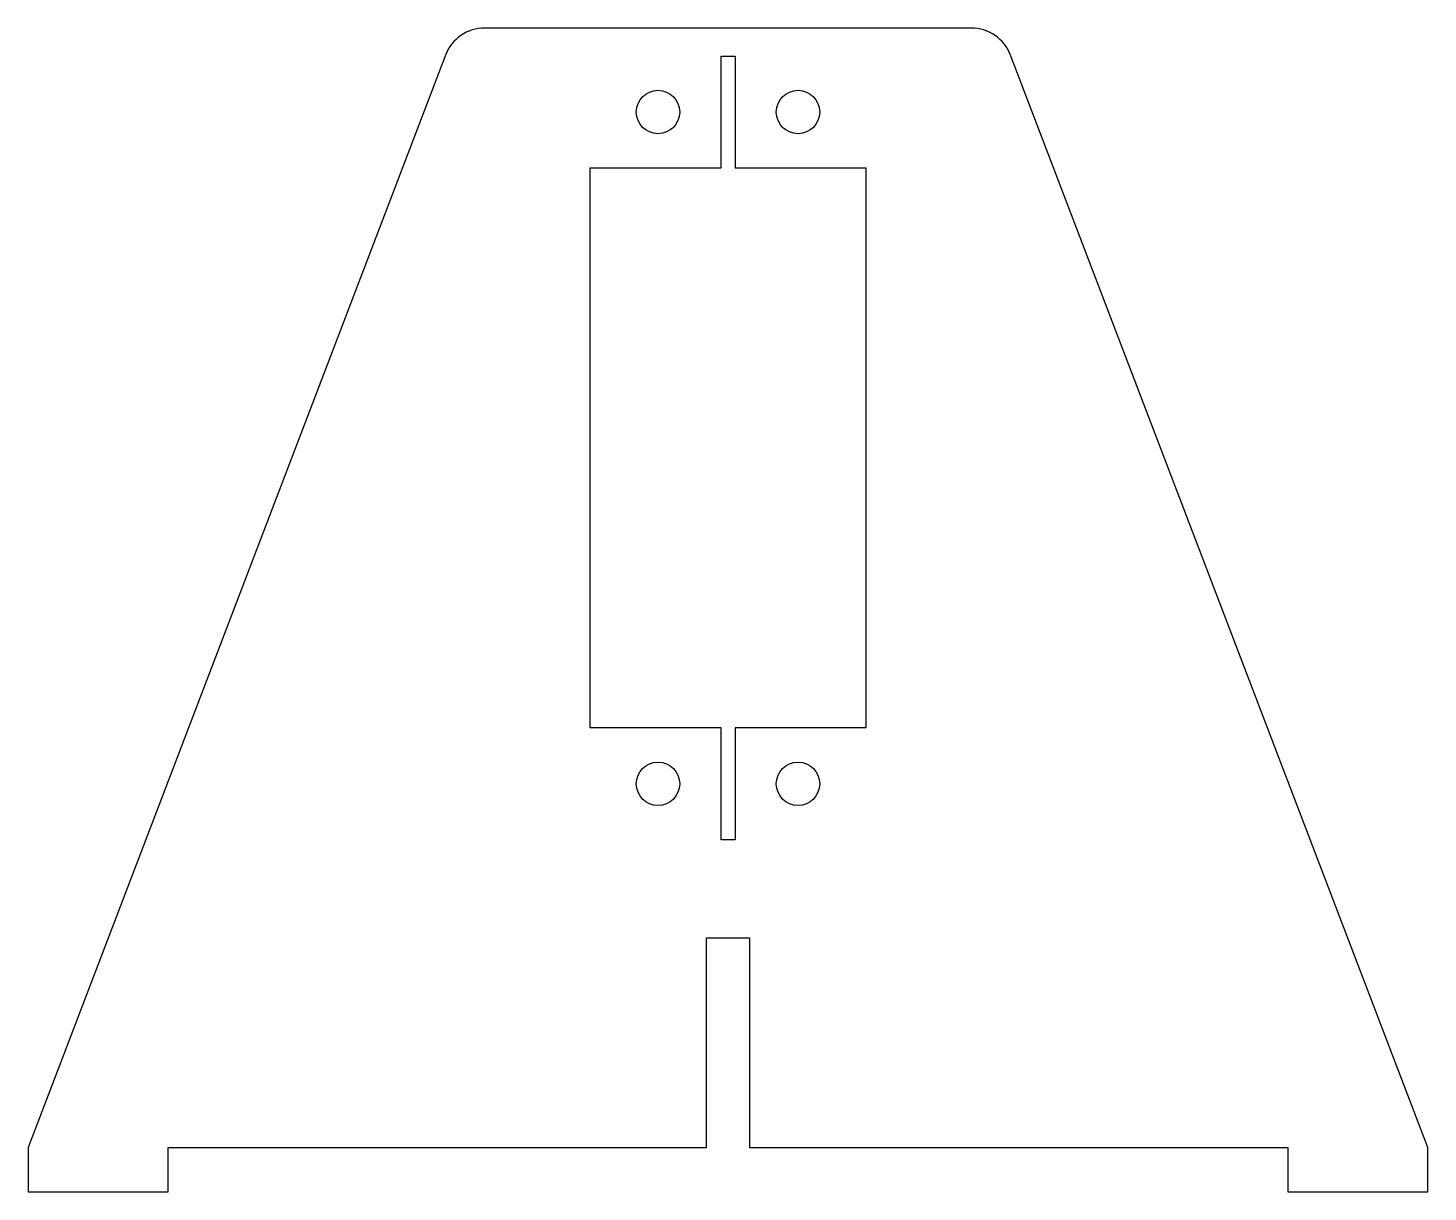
# Model space of a CAD drawing. Header units: millimetres. Extents: x -50 to 50, y -166 to -83.
import ezdxf

# ---------------------------------------------------------------- set-up
doc = ezdxf.new("R2010")
doc.units = ezdxf.units.MM
doc.layers.get('0').update_dxf_attribs({"linetype": 'CONTINUOUS'})

msp = doc.modelspace()

# ---------------------------------------------------------------- linework, layer by layer
msp.add_lwpolyline([(17.37, -83.18), (-17.38, -83.18, 0.310955), (-20.18, -85.11), (-50, -163.18), (-50, -166.35), (-40, -166.35), (-40, -163.18), (-1.53, -163.18), (-1.53, -148.18), (1.53, -148.18), (1.53, -163.18), (40, -163.18), (40, -166.35), (50, -166.35), (50, -163.18), (20.18, -85.11, 0.310955)], format="xyb", close=True)
msp.add_lwpolyline([(-0.5, -85.18), (0.5, -85.18), (0.5, -93.18), (9.85, -93.18), (9.85, -133.18), (0.5, -133.18), (0.5, -141.18), (-0.5, -141.18), (-0.5, -133.18), (-9.85, -133.18), (-9.85, -93.18), (-0.5, -93.18)], close=True)
for centre in [(-5, -89.18), (5, -89.18), (-5, -137.18), (5, -137.18)]:
    msp.add_circle(centre, 1.55)

doc.saveas('drawing.dxf')
